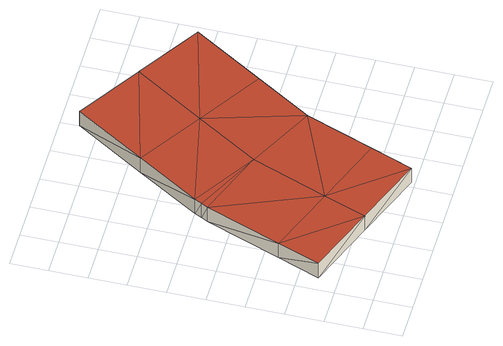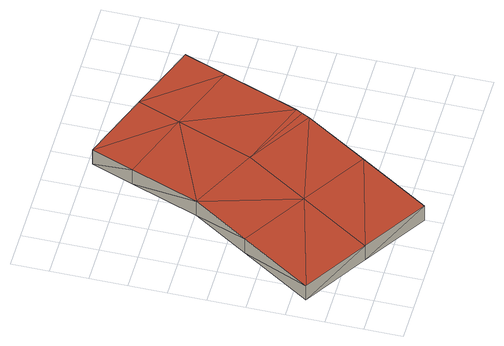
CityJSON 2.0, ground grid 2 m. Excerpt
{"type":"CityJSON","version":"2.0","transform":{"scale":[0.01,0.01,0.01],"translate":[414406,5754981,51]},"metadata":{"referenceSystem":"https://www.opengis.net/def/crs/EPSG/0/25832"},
"CityObjects":{
"building1":{"type":"Building","attributes":{"Geometrietyp2DReferenz":"2000","Gemeindeschluessel":"05515000","function":"53001_1800","roofType":"9999","measuredHeight":1},"geometry":[{"type":"Solid","lod":"2","boundaries":[[[[0,1,2]],[[1,3,2]],[[4,5,0]],[[5,1,0]],[[6,7,4]],[[7,5,4]],[[8,9,6]],[[9,7,6]],[[10,11,8]],[[11,9,8]],[[12,13,10]],[[13,11,10]],[[14,15,12]],[[15,13,12]],[[16,17,14]],[[17,15,14]],[[18,19,16]],[[19,17,16]],[[20,21,18]],[[21,19,18]],[[22,23,20]],[[23,21,20]],[[24,25,22]],[[25,23,22]],[[26,27,24]],[[27,25,24]],[[2,3,26]],[[3,27,26]],[[5,28,1]],[[1,28,3]],[[7,29,28]],[[7,28,5]],[[9,30,7]],[[7,30,29]],[[11,13,30]],[[11,30,9]],[[28,25,3]],[[3,25,27]],[[29,21,23]],[[29,23,28]],[[28,23,25]],[[30,17,19]],[[30,19,29]],[[29,19,21]],[[13,15,17]],[[13,17,30]],[[4,0,31]],[[0,2,31]],[[6,31,32]],[[6,4,31]],[[8,6,33]],[[6,32,33]],[[10,33,12]],[[10,8,33]],[[31,2,24]],[[2,26,24]],[[32,22,20]],[[32,31,22]],[[31,24,22]],[[33,18,16]],[[33,32,18]],[[32,20,18]],[[12,16,14]],[[12,33,16]]]],"semantics":{"surfaces":[{"type":"WallSurface"},{"type":"GroundSurface"},{"type":"RoofSurface"}],"values":[[0,0,0,0,0,0,0,0,0,0,0,0,0,0,0,0,0,0,0,0,0,0,0,0,0,0,0,0,1,1,1,1,1,1,1,1,1,1,1,1,1,1,1,1,1,1,2,2,2,2,2,2,2,2,2,2,2,2,2,2,2,2,2,2]]}}]}
},
"vertices":[
[1479,1274,201],[1479,1274,101],[1142,1488,201],[1142,1488,101],[1242,902,202],[1242,902,102],[1055,607,203],[1055,607,103],[920,246,200],[920,246,100],[835,21,199],[835,21,99],[460,161,199],[460,161,99],[86,302,199],[86,302,99],[170,527,200],[170,527,100],[320,927,203],[320,927,103],[339,964,203],[339,964,103],[358,1002,203],[358,1002,103],[567,1331,202],[567,1331,102],[804,1703,201],[804,1703,101],[905,1117,102],[695,787,103],[545,387,100],[905,1117,202],[695,787,203],[545,387,200]
]}
